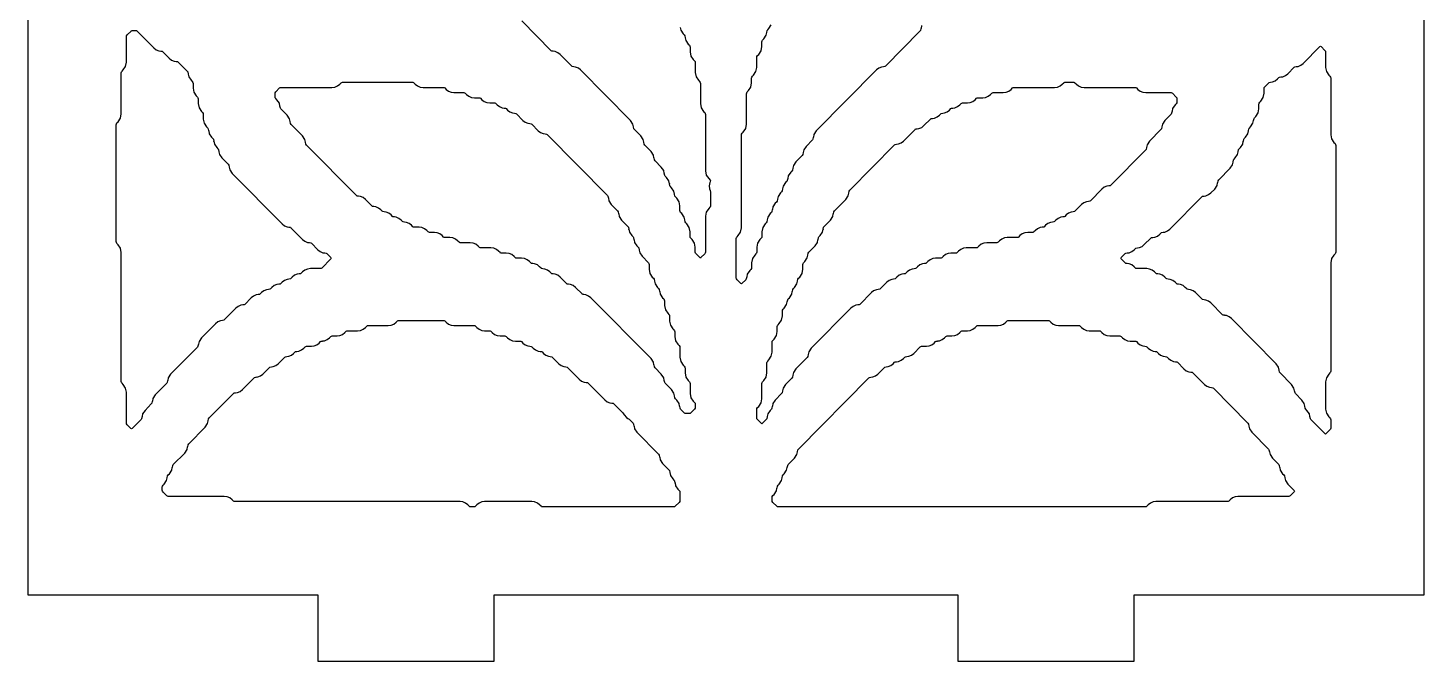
# Model space of a CAD drawing. Header units: millimetres. Extents: x 10 to 410, y 18 to 283.
# Drawn here: x 148 to 211.3, y 157 to 185.7 of the extents above; entities that cross this region are included whole.
import ezdxf

# ---------------------------------------------------------------- set-up
doc = ezdxf.new("R2010")
doc.units = ezdxf.units.MM
doc.layers.add('CUT', color=1, linetype='Continuous')

msp = doc.modelspace()

# ---------------------------------------------------------------- linework, layer by layer
at = {"layer": 'CUT'}
for points in [[(190.134, 157), (198.134, 157), (198.134, 160), (211.2679, 160), (211.2679, 280), (198.134, 280), (198.134, 283), (190.134, 283), (190.134, 280), (169.134, 280), (169.134, 283), (161.134, 283), (161.134, 280), (148, 280), (148, 160), (161.134, 160), (161.134, 157), (169.134, 157), (169.134, 160), (190.134, 160)], [(152.4988, 167.722), (152.4734, 167.7605), (152.4644, 167.8057), (152.4644, 169.1949), (152.4269, 169.385), (152.3199, 169.5465), (152.2666, 169.6005), (152.2411, 169.6389), (152.2322, 169.6841), (152.2322, 175.5346), (152.1947, 175.7246), (152.0877, 175.8861), (152.0344, 175.9401), (152.0089, 175.9785), (152, 176.0237), (152, 181.3264), (152.0089, 181.3716), (152.0344, 181.41), (152.0877, 181.464), (152.1947, 181.6255), (152.2322, 181.8156), (152.2322, 183.6744), (152.2411, 183.7196), (152.2666, 183.758), (152.3199, 183.812), (152.4269, 183.9735), (152.4644, 184.1636), (152.4644, 185.318), (152.4734, 185.3632), (152.4988, 185.4016), (152.6734, 185.5782), (152.6984, 185.5975), (152.7297, 185.6017), (152.8959, 185.6017), (152.9271, 185.5975), (152.9521, 185.5782), (153.711, 184.8109), (153.8149, 184.7304), (153.9362, 184.6798), (154.0244, 184.6681), (154.0242, 184.6668), (154.0882, 184.6583), (154.1132, 184.639), (154.4076, 184.3413), (154.5115, 184.2608), (154.6328, 184.2101), (154.7211, 184.1984), (154.7209, 184.1972), (154.7849, 184.1887), (154.8098, 184.1694), (155.2167, 183.758), (155.2421, 183.7196), (155.2605, 183.6264), (155.2643, 183.6271), (155.2886, 183.5039), (155.3956, 183.3424), (155.4489, 183.2884), (155.4743, 183.25), (155.4833, 183.2048), (155.4833, 182.9896), (155.5208, 182.7995), (155.6278, 182.638), (155.6811, 182.584), (155.7066, 182.5456), (155.7155, 182.5004), (155.7155, 182.2852), (155.753, 182.0951), (155.86, 181.9336), (155.9133, 181.8796), (155.9388, 181.8412), (155.9477, 181.796), (155.9477, 181.5808), (155.9852, 181.3907), (156.0922, 181.2292), (156.1455, 181.1752), (156.171, 181.1368), (156.1894, 181.0436), (156.1931, 181.0443), (156.2175, 180.9211), (156.3244, 180.7596), (156.3778, 180.7056), (156.4032, 180.6672), (156.4216, 180.574), (156.4253, 180.5747), (156.4497, 180.4515), (156.5566, 180.29), (156.61, 180.236), (156.6354, 180.1976), (156.6538, 180.1044), (156.6576, 180.1051), (156.6819, 179.9819), (156.7889, 179.8204), (157.0744, 179.5316), (157.0999, 179.4932), (157.1183, 179.4), (157.122, 179.4007), (157.1463, 179.2775), (157.2533, 179.116), (159.5164, 176.8277), (159.6203, 176.7472), (159.7416, 176.6965), (159.8299, 176.6848), (159.8297, 176.6836), (159.8937, 176.6751), (159.9186, 176.6558), (160.4453, 176.1232), (160.5492, 176.0428), (160.6705, 175.9921), (160.7587, 175.9804), (160.7586, 175.9792), (160.8226, 175.9707), (160.8475, 175.9514), (161.142, 175.6536), (161.2459, 175.5732), (161.3672, 175.5225), (161.4554, 175.5108), (161.4552, 175.5096), (161.5192, 175.5011), (161.5442, 175.4818), (161.7257, 175.2982), (161.7457, 175.2704), (161.7257, 175.2427), (161.3119, 174.8243), (161.287, 174.805), (161.2557, 174.8008), (160.8008, 174.8008), (160.6705, 174.7836), (160.5492, 174.7329), (160.4453, 174.6524), (160.3831, 174.5895), (160.3581, 174.5702), (160.2941, 174.5617), (160.2943, 174.5605), (160.2061, 174.5488), (160.0848, 174.4981), (159.9809, 174.4176), (159.9186, 174.3547), (159.8937, 174.3354), (159.8297, 174.3269), (159.8299, 174.3257), (159.7416, 174.314), (159.6203, 174.2633), (159.5164, 174.1828), (159.4542, 174.1199), (159.4293, 174.1006), (159.3653, 174.0921), (159.3654, 174.0909), (159.2772, 174.0792), (159.1559, 174.0285), (159.052, 173.948), (158.9898, 173.8851), (158.9648, 173.8658), (158.9008, 173.8573), (158.901, 173.8561), (158.8128, 173.8444), (158.6915, 173.7937), (158.5876, 173.7132), (158.5253, 173.6503), (158.5004, 173.631), (158.4364, 173.6225), (158.4366, 173.6213), (158.3483, 173.6096), (158.227, 173.5589), (158.1231, 173.4784), (157.8287, 173.1807), (157.8037, 173.1614), (157.7397, 173.1529), (157.7399, 173.1517), (157.6517, 173.14), (157.5304, 173.0893), (157.4265, 173.0088), (156.8998, 172.4763), (156.8749, 172.457), (156.8109, 172.4485), (156.811, 172.4473), (156.7228, 172.4356), (156.6015, 172.3849), (156.4976, 172.3044), (155.86, 171.6597), (155.753, 171.4982), (155.7287, 171.375), (155.725, 171.3757), (155.7066, 171.2825), (155.6811, 171.2441), (154.4667, 170.0161), (154.3597, 169.8546), (154.3354, 169.7314), (154.3317, 169.7321), (154.3133, 169.6389), (154.2878, 169.6005), (153.77, 169.0769), (153.6631, 168.9154), (153.6387, 168.7921), (153.635, 168.7929), (153.6166, 168.6997), (153.5911, 168.6613), (153.3056, 168.3725), (153.1986, 168.211), (153.1743, 168.0877), (153.1706, 168.0885), (153.1522, 167.9953), (153.1267, 167.9568), (152.7245, 167.5502), (152.6967, 167.5298), (152.6688, 167.5502)], [(197.7238, 175.4818), (197.7487, 175.5011), (197.8127, 175.5096), (197.8126, 175.5108), (197.9008, 175.5225), (198.0221, 175.5732), (198.126, 175.6536), (198.1882, 175.7166), (198.2132, 175.7359), (198.2772, 175.7444), (198.277, 175.7456), (198.3652, 175.7573), (198.4865, 175.808), (198.5904, 175.8884), (198.8849, 176.1862), (198.9098, 176.2055), (198.9738, 176.214), (198.9736, 176.2152), (199.0619, 176.2269), (199.1832, 176.2776), (199.2871, 176.3581), (199.3493, 176.421), (199.3743, 176.4403), (199.4382, 176.4488), (199.4381, 176.45), (199.5263, 176.4617), (199.6476, 176.5124), (199.7515, 176.5929), (201.2071, 178.0646), (201.232, 178.0839), (201.296, 178.0924), (201.2958, 178.0936), (201.3841, 178.1053), (201.5054, 178.156), (201.6093, 178.2365), (201.7824, 178.4115), (201.8894, 178.5731), (201.9137, 178.6963), (201.9175, 178.6956), (201.9359, 178.7888), (201.9613, 178.8272), (202.4791, 179.3508), (202.5861, 179.5123), (202.6104, 179.6355), (202.6141, 179.6348), (202.6325, 179.728), (202.658, 179.7664), (202.7113, 179.8204), (202.8183, 179.9819), (202.8426, 180.1051), (202.8463, 180.1044), (202.8647, 180.1976), (202.8902, 180.236), (202.9435, 180.29), (203.0505, 180.4515), (203.0748, 180.5747), (203.0785, 180.574), (203.097, 180.6672), (203.1224, 180.7056), (203.1757, 180.7596), (203.2827, 180.9211), (203.307, 181.0443), (203.3108, 181.0436), (203.3292, 181.1368), (203.3546, 181.1752), (203.408, 181.2292), (203.5149, 181.3907), (203.5393, 181.5139), (203.543, 181.5132), (203.5614, 181.6064), (203.5868, 181.6448), (203.6402, 181.6988), (203.7471, 181.8603), (203.7847, 182.0504), (203.7847, 182.2656), (203.7936, 182.3108), (203.8191, 182.3492), (203.8724, 182.4032), (203.9794, 182.5647), (204.0169, 182.7548), (204.0169, 182.97), (204.0258, 183.0152), (204.0513, 183.0536), (204.2259, 183.2302), (204.2508, 183.2495), (204.3148, 183.258), (204.3147, 183.2592), (204.4029, 183.2709), (204.5242, 183.3216), (204.6281, 183.4021), (204.6903, 183.465), (204.7153, 183.4843), (204.7793, 183.4928), (204.7791, 183.494), (204.8673, 183.5057), (204.9886, 183.5564), (205.0925, 183.6369), (205.387, 183.9346), (205.4119, 183.9539), (205.4759, 183.9624), (205.4758, 183.9636), (205.564, 183.9753), (205.6853, 184.026), (205.7892, 184.1065), (206.5434, 184.8691), (206.5713, 184.8895), (206.5992, 184.8691), (206.7691, 184.6972), (206.7946, 184.6588), (206.8035, 184.6136), (206.8035, 183.9288), (206.841, 183.7387), (206.948, 183.5772), (207.0013, 183.5232), (207.0268, 183.4848), (207.0357, 183.4396), (207.0357, 180.8763), (207.0733, 180.6863), (207.1802, 180.5248), (207.2336, 180.4708), (207.259, 180.4324), (207.2679, 180.3872), (207.2679, 175.5541), (207.259, 175.5089), (207.2336, 175.4705), (207.1802, 175.4165), (207.0733, 175.255), (207.0357, 175.065), (207.0357, 170.1537), (207.0268, 170.1085), (207.0013, 170.0701), (206.948, 170.0161), (206.841, 169.8546), (206.8035, 169.6645), (206.8035, 168.4319), (206.841, 168.2418), (206.948, 168.0803), (207.0013, 168.0264), (207.0268, 167.9879), (207.0357, 167.9427), (207.0357, 167.5709), (207.0268, 167.5257), (207.0013, 167.4872), (206.8314, 167.3154), (206.8035, 167.295), (206.7756, 167.3154), (206.1412, 167.9568), (206.1158, 167.9953), (206.0974, 168.0885), (206.0937, 168.0877), (206.0693, 168.211), (205.9624, 168.3725), (205.909, 168.4265), (205.8836, 168.4649), (205.8652, 168.5581), (205.8614, 168.5573), (205.8371, 168.6806), (205.7301, 168.8421), (205.4446, 169.1309), (205.4191, 169.1693), (205.4007, 169.2625), (205.397, 169.2618), (205.3727, 169.385), (205.2657, 169.5465), (204.7479, 170.0701), (204.7225, 170.1085), (204.7041, 170.2017), (204.7004, 170.201), (204.676, 170.3242), (204.5691, 170.4857), (202.5381, 172.5392), (202.4342, 172.6197), (202.3129, 172.6704), (202.2247, 172.6821), (202.2249, 172.6833), (202.1609, 172.6918), (202.1359, 172.7111), (201.6093, 173.2436), (201.5054, 173.3241), (201.3841, 173.3748), (201.2958, 173.3865), (201.296, 173.3877), (201.232, 173.3962), (201.2071, 173.4155), (200.9126, 173.7132), (200.8087, 173.7937), (200.6874, 173.8444), (200.5992, 173.8561), (200.5993, 173.8573), (200.5354, 173.8658), (200.5104, 173.8851), (200.4482, 173.948), (200.3443, 174.0285), (200.223, 174.0792), (200.1347, 174.0909), (200.1349, 174.0921), (200.0709, 174.1006), (200.046, 174.1199), (199.9837, 174.1828), (199.8798, 174.2633), (199.7585, 174.314), (199.6703, 174.3257), (199.6705, 174.3269), (199.6065, 174.3354), (199.5815, 174.3547), (199.5193, 174.4176), (199.4154, 174.4981), (199.2941, 174.5488), (199.2059, 174.5605), (199.206, 174.5617), (199.142, 174.5702), (199.1171, 174.5895), (199.0549, 174.6524), (198.951, 174.7329), (198.8297, 174.7836), (198.6994, 174.8008), (198.2444, 174.8008), (198.2132, 174.805), (198.1882, 174.8243), (198.126, 174.8872), (198.0221, 174.9677), (197.9008, 175.0184), (197.8126, 175.0301), (197.8127, 175.0313), (197.7487, 175.0398), (197.7238, 175.0591), (197.5423, 175.2427), (197.5223, 175.2704), (197.5423, 175.2982)], [(159.2865, 182.4606), (159.2331, 182.5145), (159.2077, 182.5529), (159.1988, 182.5982), (159.1988, 182.7352), (159.2077, 182.7804), (159.2331, 182.8188), (159.4078, 182.9954), (159.4327, 183.0147), (159.464, 183.0189), (161.7767, 183.0189), (161.907, 183.0361), (162.0283, 183.0868), (162.1322, 183.1673), (162.1944, 183.2302), (162.2193, 183.2495), (162.2506, 183.2537), (165.4357, 183.2537), (165.4669, 183.2495), (165.4919, 183.2302), (165.5541, 183.1673), (165.658, 183.0868), (165.7793, 183.0361), (165.9096, 183.0189), (166.829, 183.0189), (166.8602, 183.0147), (166.8852, 182.9954), (166.9474, 182.9325), (167.0513, 182.852), (167.1726, 182.8013), (167.3029, 182.7841), (167.7578, 182.7841), (167.7891, 182.7799), (167.814, 182.7606), (167.8763, 182.6977), (167.9802, 182.6172), (168.1015, 182.5665), (168.2318, 182.5493), (168.4545, 182.5493), (168.4858, 182.5451), (168.5107, 182.5258), (168.5729, 182.4629), (168.6768, 182.3824), (168.7981, 182.3317), (168.9284, 182.3145), (169.1511, 182.3145), (169.1824, 182.3103), (169.2074, 182.291), (169.2696, 182.2281), (169.3735, 182.1476), (169.4948, 182.0969), (169.583, 182.0852), (169.5829, 182.084), (169.6469, 182.0755), (169.6718, 182.0562), (169.734, 181.9933), (169.8379, 181.9128), (169.9592, 181.8621), (170.0475, 181.8504), (170.0473, 181.8492), (170.1113, 181.8407), (170.1362, 181.8214), (170.4307, 181.5237), (170.5346, 181.4432), (170.6559, 181.3925), (170.7441, 181.3808), (170.744, 181.3796), (170.8079, 181.3711), (170.8329, 181.3518), (171.1273, 181.0541), (171.2313, 180.9736), (171.3525, 180.9229), (171.4408, 180.9112), (171.4406, 180.91), (171.5046, 180.9015), (171.5295, 180.8822), (174.2586, 178.1228), (174.284, 178.0844), (174.3024, 177.9912), (174.3061, 177.9919), (174.3305, 177.8687), (174.4375, 177.7071), (174.723, 177.4184), (174.7485, 177.38), (174.7669, 177.2868), (174.7706, 177.2875), (174.7949, 177.1643), (174.9019, 177.0027), (175.1874, 176.714), (175.2129, 176.6756), (175.2313, 176.5824), (175.235, 176.5831), (175.2594, 176.4599), (175.3663, 176.2983), (175.4197, 176.2444), (175.4451, 176.206), (175.4635, 176.1128), (175.4672, 176.1135), (175.4916, 175.9903), (175.5985, 175.8287), (175.6519, 175.7748), (175.6773, 175.7364), (175.6957, 175.6432), (175.6995, 175.6439), (175.7238, 175.5207), (175.8308, 175.3591), (176.1163, 175.0704), (176.1418, 175.032), (176.1507, 174.9867), (176.1507, 174.7715), (176.1882, 174.5815), (176.2952, 174.4199), (176.3485, 174.366), (176.374, 174.3276), (176.3924, 174.2344), (176.3961, 174.2351), (176.4205, 174.1119), (176.5274, 173.9503), (176.5808, 173.8964), (176.6062, 173.858), (176.6246, 173.7648), (176.6283, 173.7655), (176.6527, 173.6423), (176.7596, 173.4807), (176.813, 173.4268), (176.8384, 173.3884), (176.8474, 173.3431), (176.8474, 173.1279), (176.8849, 172.9379), (176.9919, 172.7763), (177.0452, 172.7224), (177.0706, 172.684), (177.0796, 172.6387), (177.0796, 172.4235), (177.1171, 172.2335), (177.2241, 172.0719), (177.2774, 172.018), (177.3029, 171.9796), (177.3118, 171.9343), (177.3118, 171.7191), (177.3493, 171.5291), (177.4563, 171.3675), (177.5096, 171.3136), (177.5351, 171.2752), (177.544, 171.2299), (177.544, 170.7799), (177.5815, 170.5898), (177.6885, 170.4283), (177.7418, 170.3744), (177.7673, 170.336), (177.7762, 170.2907), (177.7762, 170.0755), (177.8138, 169.8854), (177.9207, 169.7239), (177.9741, 169.67), (177.9995, 169.6315), (178.0084, 169.5863), (178.0084, 169.1363), (178.046, 168.9462), (178.1529, 168.7847), (178.2063, 168.7308), (178.2317, 168.6923), (178.2407, 168.6471), (178.2407, 168.5101), (178.2317, 168.4649), (178.2063, 168.4265), (178.0317, 168.2499), (178.0067, 168.2306), (177.9754, 168.2264), (177.8092, 168.2264), (177.778, 168.2306), (177.753, 168.2499), (177.5784, 168.4265), (177.5529, 168.4649), (177.5345, 168.5581), (177.5308, 168.5573), (177.5065, 168.6806), (177.3995, 168.8421), (177.3462, 168.8961), (177.3207, 168.9345), (177.3023, 169.0277), (177.2986, 169.0269), (177.2743, 169.1502), (177.1673, 169.3117), (176.8817, 169.6005), (176.8563, 169.6389), (176.8379, 169.7321), (176.8342, 169.7314), (176.8098, 169.8546), (176.7029, 170.0161), (176.4173, 170.3049), (176.3918, 170.3433), (176.3734, 170.4365), (176.3697, 170.4358), (176.3454, 170.559), (176.2384, 170.7205), (173.5109, 173.4784), (173.4069, 173.5589), (173.2857, 173.6096), (173.1974, 173.6213), (173.1976, 173.6225), (173.1336, 173.631), (173.1087, 173.6503), (172.8142, 173.948), (172.7103, 174.0285), (172.589, 174.0792), (172.5008, 174.0909), (172.5009, 174.0921), (172.4369, 174.1006), (172.412, 174.1199), (172.1175, 174.4176), (172.0136, 174.4981), (171.8923, 174.5488), (171.8041, 174.5605), (171.8043, 174.5617), (171.7403, 174.5702), (171.7153, 174.5895), (171.6531, 174.6524), (171.5492, 174.7329), (171.4279, 174.7836), (171.3397, 174.7953), (171.3398, 174.7965), (171.2758, 174.805), (171.2509, 174.8243), (171.1887, 174.8872), (171.0848, 174.9677), (170.9635, 175.0184), (170.8752, 175.0301), (170.8754, 175.0313), (170.8114, 175.0398), (170.7865, 175.0591), (170.7242, 175.122), (170.6203, 175.2025), (170.499, 175.2532), (170.3687, 175.2704), (170.146, 175.2704), (170.1148, 175.2746), (170.0898, 175.2939), (170.0276, 175.3568), (169.9237, 175.4373), (169.8024, 175.488), (169.6721, 175.5052), (169.4494, 175.5052), (169.4181, 175.5094), (169.3932, 175.5287), (169.3309, 175.5916), (169.227, 175.6721), (169.1057, 175.7228), (168.9754, 175.74), (168.5205, 175.74), (168.4892, 175.7442), (168.4643, 175.7635), (168.4021, 175.8264), (168.2981, 175.9069), (168.1769, 175.9576), (168.0466, 175.9748), (167.5916, 175.9748), (167.5604, 175.979), (167.5354, 175.9983), (167.4732, 176.0612), (167.3693, 176.1417), (167.248, 176.1924), (167.1177, 176.2096), (166.895, 176.2096), (166.8637, 176.2138), (166.8388, 176.2331), (166.7765, 176.296), (166.6726, 176.3765), (166.5513, 176.4272), (166.421, 176.4444), (166.1983, 176.4444), (166.167, 176.4486), (166.1421, 176.4679), (166.0799, 176.5308), (165.976, 176.6113), (165.8547, 176.662), (165.7244, 176.6792), (165.5017, 176.6792), (165.4704, 176.6834), (165.4455, 176.7027), (165.3832, 176.7656), (165.2793, 176.8461), (165.158, 176.8968), (165.0698, 176.9085), (165.0699, 176.9097), (165.006, 176.9182), (164.981, 176.9375), (164.9188, 177.0004), (164.8149, 177.0809), (164.6936, 177.1316), (164.6053, 177.1433), (164.6055, 177.1445), (164.5415, 177.153), (164.5166, 177.1723), (164.4543, 177.2352), (164.3504, 177.3157), (164.2291, 177.3664), (164.1409, 177.3781), (164.1411, 177.3793), (164.0771, 177.3878), (164.0521, 177.4071), (163.9899, 177.47), (163.886, 177.5505), (163.7647, 177.6012), (163.6765, 177.6129), (163.6766, 177.6141), (163.6126, 177.6226), (163.5877, 177.6419), (163.2933, 177.9396), (163.1893, 178.0201), (163.068, 178.0708), (162.9798, 178.0825), (162.98, 178.0837), (162.916, 178.0922), (162.8911, 178.1115), (160.6265, 180.4013), (160.601, 180.4397), (160.5826, 180.5329), (160.5789, 180.5322), (160.5545, 180.6554), (160.4476, 180.817), (159.9298, 181.3405), (159.9044, 181.3789), (159.8859, 181.4721), (159.8822, 181.4714), (159.8579, 181.5946), (159.7509, 181.7562), (159.4654, 182.0449), (159.4399, 182.0833), (159.4215, 182.1765), (159.4178, 182.1758), (159.3935, 182.299)], [(181.0617, 167.9568), (181.0362, 167.9953), (181.0273, 168.0405), (181.0273, 168.4123), (181.0362, 168.4575), (181.0617, 168.496), (181.115, 168.5499), (181.222, 168.7114), (181.2595, 168.9015), (181.2595, 169.5863), (181.2684, 169.6315), (181.2939, 169.67), (181.3472, 169.7239), (181.4542, 169.8854), (181.4917, 170.0755), (181.4917, 170.5255), (181.5007, 170.5708), (181.5261, 170.6092), (181.5794, 170.6631), (181.6864, 170.8246), (181.7239, 171.0147), (181.7239, 171.4647), (181.7329, 171.51), (181.7583, 171.5484), (181.8117, 171.6023), (181.9186, 171.7639), (181.9562, 171.9539), (181.9562, 172.1691), (181.9651, 172.2144), (181.9905, 172.2528), (182.0439, 172.3067), (182.1508, 172.4683), (182.1884, 172.6583), (182.1884, 172.8735), (182.1973, 172.9188), (182.2228, 172.9572), (182.2761, 173.0111), (182.3831, 173.1727), (182.4074, 173.2959), (182.4111, 173.2952), (182.4295, 173.3884), (182.455, 173.4268), (182.5083, 173.4807), (182.6153, 173.6423), (182.6396, 173.7655), (182.6433, 173.7648), (182.6617, 173.858), (182.6872, 173.8964), (182.7405, 173.9503), (182.8475, 174.1119), (182.8718, 174.2351), (182.8756, 174.2344), (182.894, 174.3276), (182.9194, 174.366), (182.9728, 174.4199), (183.0797, 174.5815), (183.1172, 174.7715), (183.1172, 174.9867), (183.1262, 175.032), (183.1516, 175.0704), (183.205, 175.1243), (183.3119, 175.2859), (183.3363, 175.4091), (183.34, 175.4084), (183.3584, 175.5016), (183.3839, 175.54), (183.6694, 175.8287), (183.7764, 175.9903), (183.8007, 176.1135), (183.8044, 176.1128), (183.8228, 176.206), (183.8483, 176.2444), (183.9016, 176.2983), (184.0086, 176.4599), (184.0329, 176.5831), (184.0366, 176.5824), (184.0551, 176.6756), (184.0805, 176.714), (184.3661, 177.0027), (184.473, 177.1643), (184.4974, 177.2875), (184.5011, 177.2868), (184.5195, 177.38), (184.5449, 177.4184), (185.0627, 177.9419), (185.1697, 178.1035), (185.194, 178.2267), (185.1977, 178.226), (185.2161, 178.3192), (185.2416, 178.3576), (187.274, 180.4126), (187.2989, 180.4319), (187.3629, 180.4404), (187.3627, 180.4416), (187.451, 180.4533), (187.5723, 180.504), (187.6762, 180.5845), (188.2028, 181.117), (188.2278, 181.1363), (188.2918, 181.1448), (188.2916, 181.146), (188.3798, 181.1577), (188.5011, 181.2084), (188.605, 181.2889), (188.8995, 181.5866), (188.9244, 181.6059), (188.9884, 181.6144), (188.9883, 181.6156), (189.0765, 181.6273), (189.1978, 181.678), (189.3017, 181.7585), (189.3639, 181.8214), (189.3889, 181.8407), (189.4529, 181.8492), (189.4527, 181.8504), (189.5409, 181.8621), (189.6622, 181.9128), (189.7661, 181.9933), (189.8284, 182.0562), (189.8533, 182.0755), (189.9173, 182.084), (189.9171, 182.0852), (190.0054, 182.0969), (190.1267, 182.1476), (190.2306, 182.2281), (190.2928, 182.291), (190.3177, 182.3103), (190.349, 182.3145), (190.5717, 182.3145), (190.702, 182.3317), (190.8233, 182.3824), (190.9272, 182.4629), (190.9895, 182.5258), (191.0144, 182.5451), (191.0457, 182.5493), (191.2684, 182.5493), (191.3987, 182.5665), (191.52, 182.6172), (191.6239, 182.6977), (191.6861, 182.7606), (191.7111, 182.7799), (191.7423, 182.7841), (192.1973, 182.7841), (192.3276, 182.8013), (192.4488, 182.852), (192.5528, 182.9325), (192.615, 182.9954), (192.6399, 183.0147), (192.6712, 183.0189), (194.5194, 183.0189), (194.6497, 183.0361), (194.771, 183.0868), (194.8749, 183.1673), (194.9372, 183.2302), (194.9621, 183.2495), (194.9934, 183.2537), (195.3918, 183.2537), (195.4231, 183.2495), (195.448, 183.2302), (195.5103, 183.1673), (195.6142, 183.0868), (195.7355, 183.0361), (195.8658, 183.0189), (198.1784, 183.0189), (198.2097, 183.0147), (198.2346, 182.9954), (198.2969, 182.9325), (198.4008, 182.852), (198.5221, 182.8013), (198.6524, 182.7841), (199.804, 182.7841), (199.8352, 182.7799), (199.8602, 182.7606), (200.0348, 182.584), (200.0603, 182.5456), (200.0692, 182.5004), (200.0692, 182.3634), (200.0603, 182.3181), (200.0348, 182.2797), (199.9815, 182.2258), (199.8745, 182.0642), (199.8502, 181.941), (199.8464, 181.9417), (199.828, 181.8485), (199.8026, 181.8101), (199.517, 181.5214), (199.4101, 181.3598), (199.3857, 181.2366), (199.382, 181.2373), (199.3636, 181.1441), (199.3381, 181.1057), (198.8204, 180.5822), (198.7134, 180.4206), (198.6891, 180.2974), (198.6853, 180.2981), (198.6669, 180.2049), (198.6415, 180.1665), (197.0736, 178.5811), (197.0486, 178.5618), (196.9846, 178.5533), (196.9848, 178.5521), (196.8966, 178.5404), (196.7753, 178.4897), (196.6714, 178.4092), (196.1447, 177.8767), (196.1197, 177.8574), (196.0558, 177.8489), (196.0559, 177.8477), (195.9677, 177.836), (195.8464, 177.7853), (195.7425, 177.7048), (195.448, 177.4071), (195.4231, 177.3878), (195.3591, 177.3793), (195.3593, 177.3781), (195.271, 177.3664), (195.1497, 177.3157), (195.0458, 177.2352), (194.9836, 177.1723), (194.9586, 177.153), (194.8947, 177.1445), (194.8948, 177.1433), (194.8066, 177.1316), (194.6853, 177.0809), (194.5814, 177.0004), (194.5192, 176.9375), (194.4942, 176.9182), (194.4302, 176.9097), (194.4304, 176.9085), (194.3422, 176.8968), (194.2209, 176.8461), (194.117, 176.7656), (194.0547, 176.7027), (194.0298, 176.6834), (193.9658, 176.6749), (193.966, 176.6737), (193.8777, 176.662), (193.7564, 176.6113), (193.6525, 176.5308), (193.5903, 176.4679), (193.5653, 176.4486), (193.5341, 176.4444), (193.3114, 176.4444), (193.1811, 176.4272), (193.0598, 176.3765), (192.9559, 176.296), (192.8936, 176.2331), (192.8687, 176.2138), (192.8374, 176.2096), (192.3825, 176.2096), (192.2522, 176.1924), (192.1309, 176.1417), (192.027, 176.0612), (191.9648, 175.9983), (191.9398, 175.979), (191.9085, 175.9748), (191.4536, 175.9748), (191.3233, 175.9576), (191.202, 175.9069), (191.0981, 175.8264), (191.0359, 175.7635), (191.0109, 175.7442), (190.9797, 175.74), (190.5247, 175.74), (190.3944, 175.7228), (190.2731, 175.6721), (190.1692, 175.5916), (190.107, 175.5287), (190.0821, 175.5094), (190.0508, 175.5052), (189.8281, 175.5052), (189.6978, 175.488), (189.5765, 175.4373), (189.4726, 175.3568), (189.4103, 175.2939), (189.3854, 175.2746), (189.3541, 175.2704), (189.1314, 175.2704), (189.0011, 175.2532), (188.8798, 175.2025), (188.7759, 175.122), (188.7137, 175.0591), (188.6888, 175.0398), (188.6248, 175.0313), (188.6249, 175.0301), (188.5367, 175.0184), (188.4154, 174.9677), (188.3115, 174.8872), (188.2493, 174.8243), (188.2243, 174.805), (188.1603, 174.7965), (188.1605, 174.7953), (188.0723, 174.7836), (187.951, 174.7329), (187.8471, 174.6524), (187.7848, 174.5895), (187.7599, 174.5702), (187.6959, 174.5617), (187.6961, 174.5605), (187.6078, 174.5488), (187.4865, 174.4981), (187.3826, 174.4176), (187.3204, 174.3547), (187.2954, 174.3354), (187.2315, 174.3269), (187.2316, 174.3257), (187.1434, 174.314), (187.0221, 174.2633), (186.9182, 174.1828), (186.6237, 173.8851), (186.5988, 173.8658), (186.5348, 173.8573), (186.535, 173.8561), (186.4467, 173.8444), (186.3254, 173.7937), (186.2215, 173.7132), (185.6949, 173.1807), (185.6699, 173.1614), (185.6059, 173.1529), (185.6061, 173.1517), (185.5179, 173.14), (185.3966, 173.0893), (185.2927, 173.0088), (183.494, 171.1901), (183.387, 171.0286), (183.3627, 170.9054), (183.3589, 170.9061), (183.3405, 170.8129), (183.3151, 170.7745), (182.7973, 170.2509), (182.6903, 170.0894), (182.666, 169.9662), (182.6623, 169.9669), (182.6439, 169.8737), (182.6184, 169.8353), (182.3329, 169.5465), (182.2259, 169.385), (182.2016, 169.2618), (182.1978, 169.2625), (182.1794, 169.1693), (182.154, 169.1309), (181.8684, 168.8421), (181.7615, 168.6806), (181.7371, 168.5573), (181.7334, 168.5581), (181.715, 168.4649), (181.6896, 168.4265), (181.6362, 168.3725), (181.5293, 168.211), (181.5049, 168.0877), (181.5012, 168.0885), (181.4828, 167.9953), (181.4573, 167.9568), (181.2874, 167.785), (181.2595, 167.7646), (181.2316, 167.785)], [(154.3311, 165.4051), (154.3566, 165.4436), (154.4099, 165.4975), (154.5169, 165.659), (154.5412, 165.7823), (154.5449, 165.7815), (154.5633, 165.8747), (154.5888, 165.9132), (155.1066, 166.4367), (155.2135, 166.5982), (155.2379, 166.7215), (155.2416, 166.7207), (155.26, 166.8139), (155.2854, 166.8524), (156.0354, 167.6107), (156.1424, 167.7722), (156.1667, 167.8955), (156.1705, 167.8947), (156.1889, 167.9879), (156.2143, 168.0264), (157.3178, 169.1422), (157.3428, 169.1615), (157.4067, 169.17), (157.4066, 169.1712), (157.4948, 169.1829), (157.6161, 169.2335), (157.72, 169.314), (158.2467, 169.8466), (158.2716, 169.8659), (158.3356, 169.8744), (158.3354, 169.8756), (158.4237, 169.8873), (158.545, 169.9379), (158.6489, 170.0184), (158.9433, 170.3162), (158.9683, 170.3355), (159.0323, 170.344), (159.0321, 170.3452), (159.1203, 170.3569), (159.2416, 170.4075), (159.3455, 170.488), (159.64, 170.7858), (159.6649, 170.8051), (159.7289, 170.8136), (159.7288, 170.8148), (159.817, 170.8265), (159.9383, 170.8771), (160.0422, 170.9576), (160.1044, 171.0206), (160.1294, 171.0399), (160.1934, 171.0484), (160.1932, 171.0496), (160.2814, 171.0613), (160.4027, 171.1119), (160.5066, 171.1924), (160.5689, 171.2554), (160.5938, 171.2747), (160.6251, 171.2788), (160.8478, 171.2788), (160.9781, 171.2961), (161.0994, 171.3467), (161.2033, 171.4272), (161.2655, 171.4902), (161.2905, 171.5095), (161.3545, 171.518), (161.3543, 171.5192), (161.4425, 171.5309), (161.5638, 171.5815), (161.6677, 171.662), (161.73, 171.725), (161.7549, 171.7443), (161.7862, 171.7484), (162.0089, 171.7484), (162.1392, 171.7657), (162.2605, 171.8163), (162.3644, 171.8968), (162.4266, 171.9598), (162.4516, 171.9791), (162.4828, 171.9832), (162.9377, 171.9832), (163.068, 172.0005), (163.1893, 172.0511), (163.2933, 172.1316), (163.3555, 172.1946), (163.3804, 172.2139), (163.4117, 172.218), (164.3311, 172.218), (164.4614, 172.2353), (164.5827, 172.2859), (164.6866, 172.3664), (164.7488, 172.4294), (164.7737, 172.4487), (164.805, 172.4528), (166.829, 172.4528), (166.8602, 172.4487), (166.8852, 172.4294), (166.9474, 172.3664), (167.0513, 172.2859), (167.1726, 172.2353), (167.3029, 172.218), (168.2223, 172.218), (168.2535, 172.2139), (168.2785, 172.1946), (168.3407, 172.1316), (168.4446, 172.0511), (168.5659, 172.0005), (168.6962, 171.9832), (168.9189, 171.9832), (168.9502, 171.9791), (168.9751, 171.9598), (169.0374, 171.8968), (169.1413, 171.8163), (169.2626, 171.7657), (169.3929, 171.7484), (169.6156, 171.7484), (169.6469, 171.7443), (169.6718, 171.725), (169.734, 171.662), (169.8379, 171.5815), (169.9592, 171.5309), (170.0895, 171.5136), (170.3122, 171.5136), (170.3435, 171.5095), (170.3685, 171.4902), (170.4307, 171.4272), (170.5346, 171.3467), (170.6559, 171.2961), (170.7441, 171.2844), (170.744, 171.2832), (170.8079, 171.2747), (170.8329, 171.2554), (170.8951, 171.1924), (170.999, 171.1119), (171.1203, 171.0613), (171.2086, 171.0496), (171.2084, 171.0484), (171.2724, 171.0399), (171.2973, 171.0206), (171.3596, 170.9576), (171.4635, 170.8771), (171.5848, 170.8265), (171.673, 170.8148), (171.6728, 170.8136), (171.7368, 170.8051), (171.7618, 170.7858), (172.0562, 170.488), (172.1601, 170.4075), (172.2814, 170.3569), (172.3697, 170.3452), (172.3695, 170.344), (172.4335, 170.3355), (172.4584, 170.3162), (172.9851, 169.7836), (173.089, 169.7031), (173.2103, 169.6525), (173.2985, 169.6408), (173.2984, 169.6396), (173.3624, 169.6311), (173.3873, 169.6118), (174.1462, 168.8444), (174.2501, 168.7639), (174.3714, 168.7133), (174.4596, 168.7016), (174.4595, 168.7004), (174.5234, 168.6919), (174.5484, 168.6726), (174.9552, 168.2612), (175.0204, 168.1627), (175.1188, 168.0534), (175.1923, 168.009), (175.245, 167.9681), (175.4197, 167.7916), (175.4451, 167.7531), (175.4635, 167.6599), (175.4672, 167.6607), (175.4916, 167.5374), (175.5985, 167.3759), (176.5808, 166.3828), (176.6062, 166.3443), (176.6246, 166.2511), (176.6283, 166.2519), (176.6527, 166.1286), (176.7596, 165.9671), (177.0452, 165.6784), (177.0706, 165.6399), (177.089, 165.5467), (177.0928, 165.5475), (177.1171, 165.4242), (177.2241, 165.2627), (177.2774, 165.2088), (177.3029, 165.1703), (177.3213, 165.0771), (177.325, 165.0779), (177.3493, 164.9546), (177.4563, 164.7931), (177.5096, 164.7392), (177.5351, 164.7007), (177.544, 164.6555), (177.544, 164.2837), (177.5351, 164.2385), (177.5096, 164.2), (177.335, 164.0235), (177.3101, 164.0041), (177.2788, 164), (171.3071, 164), (171.2758, 164.0041), (171.2509, 164.0235), (171.1887, 164.0864), (171.0848, 164.1669), (170.9635, 164.2175), (170.8332, 164.2348), (168.6962, 164.2348), (168.5659, 164.2175), (168.4446, 164.1669), (168.3407, 164.0864), (168.2785, 164.0235), (168.2535, 164.0041), (168.2223, 164), (168.0561, 164), (168.0248, 164.0041), (167.9999, 164.0235), (167.9376, 164.0864), (167.8337, 164.1669), (167.7124, 164.2175), (167.5821, 164.2348), (157.374, 164.2348), (157.3428, 164.2389), (157.3178, 164.2583), (157.2556, 164.3212), (157.1517, 164.4017), (157.0304, 164.4523), (156.9001, 164.4696), (154.3552, 164.4696), (154.3239, 164.4737), (154.299, 164.4931), (154.1243, 164.6696), (154.0989, 164.7081), (154.09, 164.7533), (154.09, 164.8903), (154.0989, 164.9355), (154.1243, 164.974), (154.1777, 165.0279), (154.2846, 165.1894), (154.309, 165.3127), (154.3127, 165.3119)], [(181.9651, 164.9355), (181.9905, 164.974), (182.0439, 165.0279), (182.1508, 165.1894), (182.1752, 165.3127), (182.1789, 165.3119), (182.1973, 165.4051), (182.2228, 165.4436), (182.2761, 165.4975), (182.3831, 165.659), (182.4074, 165.7823), (182.4111, 165.7815), (182.4295, 165.8747), (182.455, 165.9132), (182.7405, 166.2019), (182.8475, 166.3634), (182.8718, 166.4867), (182.8756, 166.4859), (182.894, 166.5791), (182.9194, 166.6176), (186.1129, 169.8466), (186.1378, 169.8659), (186.2018, 169.8744), (186.2016, 169.8756), (186.2899, 169.8873), (186.4112, 169.9379), (186.5151, 170.0184), (186.8095, 170.3162), (186.8345, 170.3355), (186.8985, 170.344), (186.8983, 170.3452), (186.9865, 170.3569), (187.1078, 170.4075), (187.2117, 170.488), (187.274, 170.551), (187.2989, 170.5703), (187.3629, 170.5788), (187.3627, 170.58), (187.451, 170.5917), (187.5723, 170.6423), (187.6762, 170.7228), (187.7384, 170.7858), (187.7633, 170.8051), (187.8273, 170.8136), (187.8272, 170.8148), (187.9154, 170.8265), (188.0367, 170.8771), (188.1406, 170.9576), (188.4351, 171.2554), (188.46, 171.2747), (188.4913, 171.2788), (188.714, 171.2788), (188.8443, 171.2961), (188.9656, 171.3467), (189.0695, 171.4272), (189.1317, 171.4902), (189.1567, 171.5095), (189.2206, 171.518), (189.2205, 171.5192), (189.3087, 171.5309), (189.43, 171.5815), (189.5339, 171.662), (189.5962, 171.725), (189.6211, 171.7443), (189.6524, 171.7484), (189.8751, 171.7484), (190.0054, 171.7657), (190.1267, 171.8163), (190.2306, 171.8968), (190.2928, 171.9598), (190.3177, 171.9791), (190.349, 171.9832), (190.5717, 171.9832), (190.702, 172.0005), (190.8233, 172.0511), (190.9272, 172.1316), (190.9895, 172.1946), (191.0144, 172.2139), (191.0457, 172.218), (191.965, 172.218), (192.0953, 172.2353), (192.2166, 172.2859), (192.3205, 172.3664), (192.3828, 172.4294), (192.4077, 172.4487), (192.439, 172.4528), (194.2307, 172.4528), (194.262, 172.4487), (194.2869, 172.4294), (194.3492, 172.3664), (194.4531, 172.2859), (194.5744, 172.2353), (194.7047, 172.218), (195.624, 172.218), (195.6553, 172.2139), (195.6802, 172.1946), (195.7425, 172.1316), (195.8464, 172.0511), (195.9677, 172.0005), (196.098, 171.9832), (196.5529, 171.9832), (196.5842, 171.9791), (196.6091, 171.9598), (196.6714, 171.8968), (196.7753, 171.8163), (196.8966, 171.7657), (197.0269, 171.7484), (197.4818, 171.7484), (197.5131, 171.7443), (197.538, 171.725), (197.6002, 171.662), (197.7041, 171.5815), (197.8254, 171.5309), (197.9557, 171.5136), (198.1784, 171.5136), (198.2097, 171.5095), (198.2346, 171.4902), (198.2969, 171.4272), (198.4008, 171.3467), (198.5221, 171.2961), (198.6103, 171.2844), (198.6102, 171.2832), (198.6741, 171.2747), (198.6991, 171.2554), (198.7613, 171.1924), (198.8652, 171.1119), (198.9865, 171.0613), (199.0748, 171.0496), (199.0746, 171.0484), (199.1386, 171.0399), (199.1635, 171.0206), (199.2258, 170.9576), (199.3297, 170.8771), (199.451, 170.8265), (199.5392, 170.8148), (199.539, 170.8136), (199.603, 170.8051), (199.628, 170.7858), (199.6902, 170.7228), (199.7941, 170.6423), (199.9154, 170.5917), (200.0036, 170.58), (200.0035, 170.5788), (200.0675, 170.5703), (200.0924, 170.551), (200.3868, 170.2532), (200.4908, 170.1727), (200.612, 170.1221), (200.7003, 170.1104), (200.7001, 170.1092), (200.7641, 170.1007), (200.789, 170.0814), (201.3157, 169.5488), (201.4196, 169.4683), (201.5409, 169.4177), (201.6292, 169.406), (201.629, 169.4048), (201.693, 169.3963), (201.7179, 169.377), (203.2859, 167.7916), (203.3113, 167.7531), (203.3297, 167.6599), (203.3334, 167.6607), (203.3578, 167.5374), (203.4647, 167.3759), (204.2147, 166.6176), (204.2402, 166.5791), (204.2586, 166.4859), (204.2623, 166.4867), (204.2866, 166.3634), (204.3936, 166.2019), (204.6792, 165.9132), (204.7046, 165.8747), (204.723, 165.7815), (204.7267, 165.7823), (204.7511, 165.659), (204.858, 165.4975), (204.9114, 165.4436), (204.9368, 165.4051), (204.9552, 165.3119), (204.959, 165.3127), (204.9833, 165.1894), (205.0903, 165.0279), (205.3827, 164.7322), (205.4027, 164.7044), (205.3827, 164.6766), (205.2012, 164.4931), (205.1763, 164.4737), (205.145, 164.4696), (202.8323, 164.4696), (202.702, 164.4523), (202.5807, 164.4017), (202.4768, 164.3212), (202.4146, 164.2583), (202.3896, 164.2389), (202.3584, 164.2348), (199.1168, 164.2348), (198.9865, 164.2175), (198.8652, 164.1669), (198.7613, 164.0864), (198.6991, 164.0235), (198.6741, 164.0041), (198.6429, 164), (181.9892, 164), (181.9579, 164.0041), (181.9329, 164.0235), (181.7583, 164.2), (181.7329, 164.2385), (181.7239, 164.2837), (181.7239, 164.4207), (181.7329, 164.4659), (181.7583, 164.5044), (181.8117, 164.5583), (181.9186, 164.7198), (181.943, 164.8431), (181.9467, 164.8423)]]:
    msp.add_lwpolyline(points, close=True, dxfattribs=at)
for points in [[(177.5572, 185.7403), (177.5815, 185.6171), (177.6885, 185.4556), (177.7418, 185.4016), (177.7673, 185.3632), (177.7857, 185.27), (177.7894, 185.2707), (177.8138, 185.1475), (177.9207, 184.986), (177.9741, 184.932), (177.9995, 184.8936), (178.0084, 184.8484), (178.0084, 184.6332), (178.046, 184.4431), (178.1529, 184.2816), (178.2063, 184.2276), (178.2317, 184.1892), (178.2407, 184.144), (178.2407, 183.694), (178.2782, 183.5039), (178.3852, 183.3424), (178.4385, 183.2884), (178.464, 183.25), (178.4729, 183.2048), (178.4729, 182.2852), (178.5104, 182.0951), (178.6174, 181.9336), (178.6707, 181.8796), (178.6962, 181.8412), (178.7051, 181.796), (178.7051, 179.2327), (178.7426, 179.0427), (178.8496, 178.8811), (178.9098, 178.8202), (178.9306, 178.7914), (178.9142, 178.7405), (178.899, 178.7109), (178.8735, 178.5625), (178.8932, 178.4133), (178.9221, 178.351), (178.9373, 178.274), (178.9373, 177.6673), (178.9284, 177.6221), (178.9029, 177.5837), (178.8496, 177.5298), (178.7426, 177.3682), (178.7051, 177.1782), (178.7051, 175.5541), (178.6962, 175.5089), (178.6707, 175.4705), (178.5007, 175.2986), (178.4729, 175.2782), (178.445, 175.2986), (178.275, 175.4705), (178.2496, 175.5089), (178.2407, 175.5541), (178.2407, 175.7694), (178.2031, 175.9594), (178.0962, 176.1209), (178.0428, 176.1749), (178.0174, 176.2133), (178.0084, 176.2585), (178.0084, 176.4738), (177.9709, 176.6638), (177.8639, 176.8253), (177.8106, 176.8793), (177.7852, 176.9177), (177.7668, 177.0109), (177.763, 177.0102), (177.7387, 177.1334), (177.6317, 177.295), (177.5784, 177.3489), (177.5529, 177.3873), (177.544, 177.4325), (177.544, 177.6478), (177.5065, 177.8378), (177.3995, 177.9994), (177.3462, 178.0533), (177.3207, 178.0917), (177.3023, 178.1849), (177.2986, 178.1842), (177.2743, 178.3074), (177.1673, 178.469), (177.114, 178.5229), (177.0885, 178.5613), (177.0701, 178.6545), (177.0664, 178.6538), (177.042, 178.777), (176.9351, 178.9386), (176.8817, 178.9925), (176.8563, 179.0309), (176.8379, 179.1241), (176.8342, 179.1234), (176.8098, 179.2466), (176.7029, 179.4082), (176.4173, 179.6969), (176.3918, 179.7353), (176.3734, 179.8285), (176.3697, 179.8278), (176.3454, 179.951), (176.2384, 180.1126), (175.9529, 180.4013), (175.9274, 180.4397), (175.909, 180.5329), (175.9053, 180.5322), (175.8809, 180.6554), (175.774, 180.817), (175.4884, 181.1057), (175.463, 181.1441), (175.4446, 181.2373), (175.4409, 181.2366), (175.4165, 181.3598), (175.3095, 181.5214), (173.0464, 183.8097), (172.9425, 183.8902), (172.8212, 183.9408), (172.733, 183.9525), (172.7331, 183.9537), (172.6692, 183.9622), (172.6442, 183.9815), (172.1175, 184.5141), (172.0136, 184.5946), (171.8923, 184.6452), (171.8041, 184.6569), (171.8043, 184.6581), (171.7403, 184.6666), (171.7153, 184.6859), (170.3796, 186.0365)], [(188.4958, 185.8211), (188.4715, 185.6978), (188.4677, 185.6985), (188.4493, 185.6053), (188.4239, 185.5669), (186.8559, 183.9815), (186.831, 183.9622), (186.767, 183.9537), (186.7672, 183.9525), (186.679, 183.9408), (186.5577, 183.8902), (186.4537, 183.8097), (183.7262, 181.0518), (183.6192, 180.8902), (183.5949, 180.767), (183.5912, 180.7677), (183.5728, 180.6745), (183.5473, 180.6361), (183.2617, 180.3474), (183.1548, 180.1858), (183.1304, 180.0626), (183.1267, 180.0633), (183.1083, 179.9701), (183.0829, 179.9317), (182.7973, 179.643), (182.6903, 179.4814), (182.666, 179.3582), (182.6623, 179.3589), (182.6439, 179.2657), (182.6184, 179.2273), (182.5651, 179.1734), (182.4581, 179.0118), (182.4338, 178.8886), (182.4301, 178.8893), (182.4117, 178.7961), (182.3862, 178.7577), (182.3329, 178.7038), (182.2259, 178.5422), (182.2016, 178.419), (182.1978, 178.4197), (182.1794, 178.3265), (182.154, 178.2881), (182.1007, 178.2342), (181.9937, 178.0726), (181.9694, 177.9494), (181.9656, 177.9501), (181.9472, 177.8569), (181.9218, 177.8185), (181.8684, 177.7646), (181.7615, 177.603), (181.7371, 177.4798), (181.7334, 177.4805), (181.715, 177.3873), (181.6896, 177.3489), (181.6362, 177.295), (181.5293, 177.1334), (181.5049, 177.0102), (181.5012, 177.0109), (181.4828, 176.9177), (181.4573, 176.8793), (181.404, 176.8253), (181.297, 176.6638), (181.2595, 176.4738), (181.2595, 176.2585), (181.2506, 176.2133), (181.2251, 176.1749), (181.1718, 176.1209), (181.0648, 175.9594), (181.0273, 175.7694), (181.0273, 175.5541), (181.0184, 175.5089), (180.9929, 175.4705), (180.9396, 175.4165), (180.8326, 175.255), (180.7951, 175.065), (180.7951, 174.8497), (180.7861, 174.8045), (180.7607, 174.7661), (180.7073, 174.7121), (180.6004, 174.5506), (180.576, 174.4274), (180.5723, 174.4281), (180.5539, 174.3349), (180.5285, 174.2965), (180.3585, 174.1246), (180.3306, 174.1042), (180.3028, 174.1246), (180.1328, 174.2965), (180.1073, 174.3349), (180.0984, 174.3801), (180.0984, 176.1607), (180.1073, 176.206), (180.1328, 176.2444), (180.1861, 176.2983), (180.2931, 176.4599), (180.3306, 176.6499), (180.3306, 180.8568), (180.3396, 180.902), (180.365, 180.9404), (180.4184, 180.9944), (180.5253, 181.1559), (180.5628, 181.346), (180.5628, 182.7352), (180.5718, 182.7804), (180.5972, 182.8188), (180.6506, 182.8728), (180.7575, 183.0343), (180.7951, 183.2244), (180.7951, 183.4396), (180.804, 183.4848), (180.8294, 183.5232), (180.8828, 183.5772), (180.9898, 183.7387), (181.0273, 183.9288), (181.0273, 184.3788), (181.0362, 184.424), (181.0617, 184.4624), (181.115, 184.5164), (181.222, 184.6779), (181.2595, 184.868), (181.2595, 185.0832), (181.2684, 185.1284), (181.2939, 185.1668), (181.3472, 185.2208), (181.4542, 185.3823), (181.4785, 185.5055), (181.4822, 185.5048), (181.5007, 185.598), (181.5261, 185.6364), (181.5794, 185.6904), (181.6864, 185.8519)]]:
    msp.add_lwpolyline(points, dxfattribs=at)

doc.saveas('drawing.dxf')
